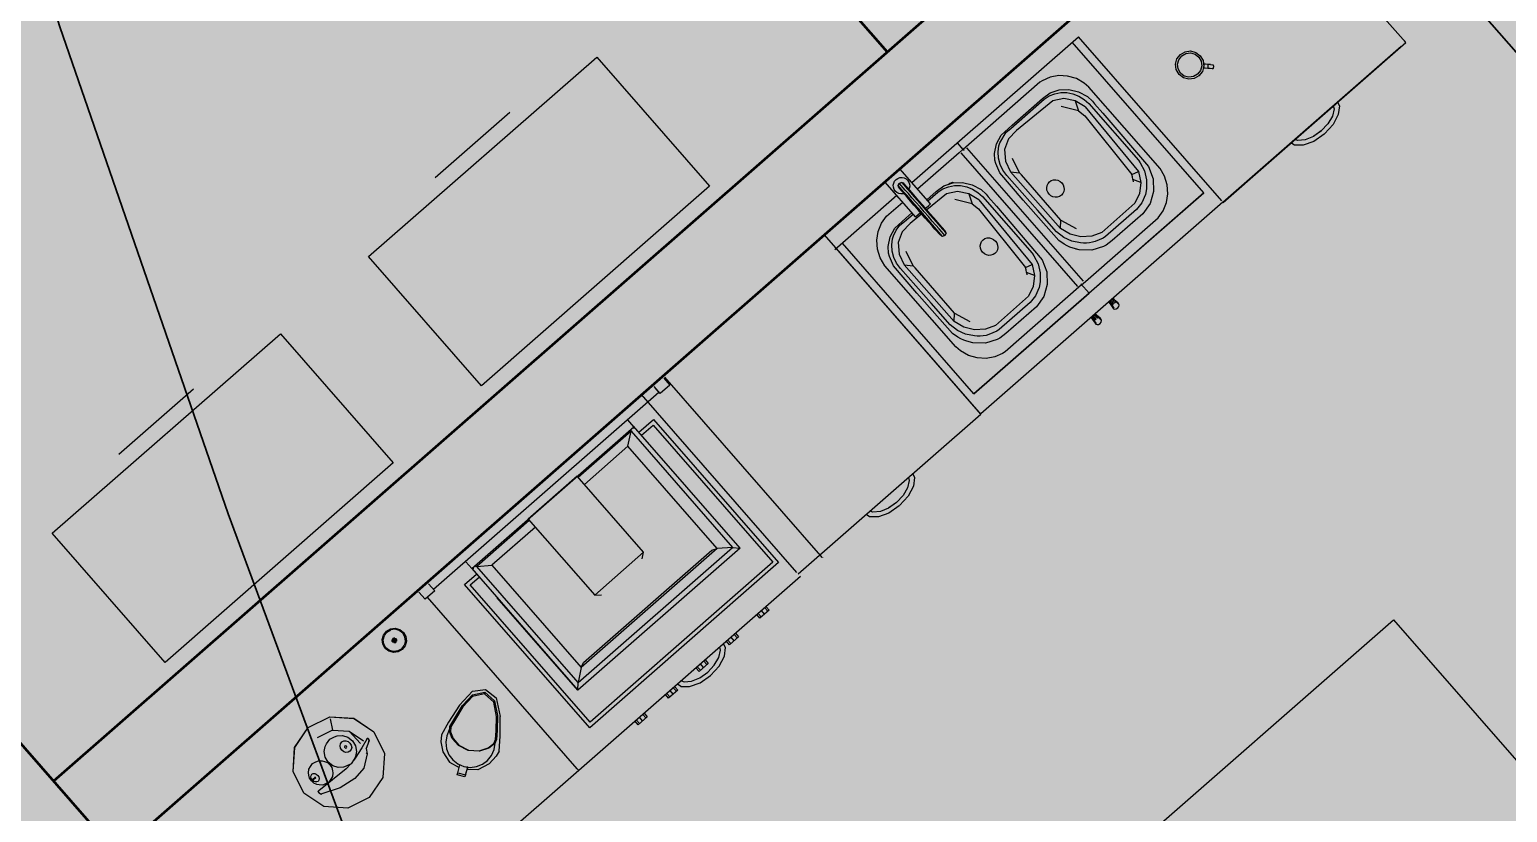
# Model space of a CAD drawing. Header units: millimetres. Extents: x 474337 to 1180020, y 4124662 to 4776603.
# Drawn here: x 911096 to 914940, y 4507946 to 4509980 of the extents above; entities that cross this region are included whole.
import ezdxf

# ---------------------------------------------------------------- set-up
doc = ezdxf.new("R2010")
doc.units = ezdxf.units.MM
doc.header["$PDMODE"] = 32
doc.header["$PDSIZE"] = 0.33
doc.layers.add('(032) Горизонтали утолщенные', color=32, linetype='Continuous', lineweight=30)
doc.styles.add('J~stule', font='dutch.ttf')
doc.dimstyles.new('J~style', dxfattribs={"dimscale": 100, "dimtxt": 2.5, "dimasz": 2, "dimexe": 0.55, "dimexo": 0.725, "dimtad": 1, "dimdec": 0, "dimdsep": 46, "dimtxsty": 'J~stule', "dimblk": 'OBLIQUE', "dimcen": 2, "dimdle": 0.5, "dimadec": 0, "dimazin": 0, "dimtfac": 1, "dimtdec": 0, "dimtmove": 0, "dimatfit": 3, "dimfxl": 1, "dimarcsym": 0})

# ---------------------------------------------------------------- blocks, each defined once
blk = doc.blocks.new('_Oblique')
at = {"color": 0, "linetype": 'ByBlock', "lineweight": -2}
blk.add_line((-0.5, -0.5), (0.5, 0.5), dxfattribs=at)
blk = doc.blocks.new('*D207')
at = {"color": 0, "lineweight": -2, "transparency": 16777216}
for p, q in [((2631652.6, -377333.1), (2631652.6, -376935.6)), ((2638652.6, -377333.1), (2638652.6, -376935.6)), ((2631602.6, -376990.6), (2638702.6, -376990.6))]:
    blk.add_line(p, q, dxfattribs=at)
at = {"layer": 'Defpoints', "color": 0, "lineweight": 35, "transparency": 16777216}
for p in [(2638652.6, -376990.6), (2631652.6, -377405.6), (2638652.6, -377405.6)]:
    blk.add_point(p, dxfattribs=at)
at = {"color": 0, "lineweight": -2, "transparency": 16777216, "xscale": 200, "yscale": 200, "zscale": 200, "rotation": 180}
blk.add_blockref('_Oblique', (2631652.6, -376990.6), dxfattribs=at)
at = {"color": 0, "lineweight": -2, "transparency": 16777216, "xscale": 200, "yscale": 200, "zscale": 200}
blk.add_blockref('_Oblique', (2638652.6, -376990.6), dxfattribs=at)
at = {"color": 0, "transparency": 16777216, "insert": (2635152.6, -376800.6), "char_height": 250, "attachment_point": 5, "style": 'J~stule'}
blk.add_mtext('7000', dxfattribs=at)
blk = doc.blocks.new('xdfstfgkjhkl')
at = {"lineweight": 50}
for p, q in [((2460, -12750), (2460, -16710)), ((2710, -12750), (2710, -16710)), ((510, -13830), (2460, -13830))]:
    blk.add_line(p, q, dxfattribs=at)
at = {"color": 0}
for p, q in [((3328.9, -12798.7), (2710, -12798.7)), ((3328.9, -12798.7), (2710, -12798.7)), ((3328.9, -12798.7), (3323.6, -12798.7)), ((3328.9, -12798.7), (3323.6, -12798.7)), ((3328.9, -13430), (3328.9, -12798.7)), ((3328.9, -13034.5), (3339.3, -13037.1)), ((3328.9, -13049.2), (3336, -13052.8)), ((3336, -13052.8), (3347.3, -13068.4)), ((3339.3, -13037.1), (3354.4, -13054.3)), ((3354.4, -13054.3), (3364.8, -13081.5)), ((3347.3, -13068.4), (3354.7, -13090.3)), ((3354.7, -13090.3), (3357.2, -13115.4)), ((3364.8, -13081.5), (3368.5, -13114.3)), ((3354.7, -13140.5), (3347.3, -13162.4)), ((3357.2, -13114.9), (3354.7, -13139.4)), ((3357.2, -13115.4), (3354.7, -13140.5)), ((3368.5, -13115.4), (3364.8, -13148.2)), ((3368.5, -13114.3), (3368.4, -13114.9)), ((3336, -13178), (3328.9, -13181.6)), ((3347.3, -13162.4), (3336, -13178)), ((3354.4, -13175.5), (3339.3, -13192.6)), ((3364.8, -13148.2), (3354.4, -13175.5)), ((3037.9, -13218.7), (3033.2, -13223.3)), ((3037.9, -13218.7), (3041.3, -13215.3)), ((3041.3, -13215.3), (3042.5, -13214)), ((3042.5, -13214), (3043.5, -13214)), ((3043.5, -13214), (3045.2, -13215.1)), ((3045.2, -13215.1), (3047.2, -13216.8)), ((3047.2, -13216.8), (3048.9, -13218.8)), ((3048.9, -13218.8), (3049.9, -13220.5)), ((3049.9, -13220.5), (3050, -13221.4)), ((3339.3, -13192.6), (3328.9, -13195.3)), ((2966.4, -13260.5), (2969.2, -13246.4)), ((2969.2, -13246.4), (2977.2, -13234.5)), ((2971.6, -13260.5), (2974, -13248.4)), ((2974, -13248.4), (2980.9, -13238.2)), ((2977.2, -13234.5), (2989.1, -13226.5)), ((2980.9, -13238.2), (2991.1, -13231.3)), ((2989.1, -13226.5), (3003.2, -13223.7)), ((2991.1, -13231.3), (3003.2, -13228.9)), ((3003.2, -13223.7), (3017.3, -13226.5)), ((3003.2, -13228.9), (3015.3, -13231.3)), ((3015.3, -13231.3), (3025.5, -13238.2)), ((3017.3, -13226.5), (3029.3, -13234.5)), ((3028.6, -13228), (3024.9, -13231.6)), ((3025.2, -13231.8), (3025.5, -13232)), ((3025.5, -13232), (3026.7, -13232.7)), ((3025.5, -13238.2), (3032.4, -13248.4)), ((3033.2, -13223.3), (3028.6, -13228)), ((3029.3, -13234.5), (3037.2, -13246.4)), ((3030.1, -13235.7), (3030.8, -13236.8)), ((3030.8, -13236.8), (3031.9, -13238.4)), ((3032.6, -13238.8), (3032.3, -13239.1)), ((3032.3, -13239.1), (3032.3, -13239)), ((3032.4, -13248.4), (3034.8, -13260.5)), ((3036, -13235.4), (3032.6, -13238.8)), ((3033.2, -13223.3), (3033.7, -13223.8)), ((3033.7, -13223.8), (3035.1, -13225.2)), ((3035.1, -13225.2), (3036.9, -13227)), ((3040.6, -13230.7), (3036, -13235.4)), ((3036.9, -13227), (3038.8, -13228.9)), ((3037.2, -13246.4), (3040, -13260.5)), ((3038.8, -13228.9), (3040.1, -13230.2)), ((3040.6, -13230.7), (3040.1, -13230.2)), ((3045.3, -13226.1), (3040.6, -13230.7)), ((3048.7, -13222.7), (3045.3, -13226.1)), ((3050, -13221.4), (3048.7, -13222.7)), ((2969.2, -13274.6), (2966.4, -13260.5)), ((2977.2, -13286.5), (2969.2, -13274.6)), ((2974, -13272.6), (2971.6, -13260.5)), ((2980.9, -13282.8), (2974, -13272.6)), ((2989.1, -13294.5), (2977.2, -13286.5)), ((2991.1, -13289.7), (2980.9, -13282.8)), ((3003.2, -13297.3), (2989.1, -13294.5)), ((3003.2, -13292.1), (2991.1, -13289.7)), ((3015.3, -13289.7), (3003.2, -13292.1)), ((3017.3, -13294.5), (3003.2, -13297.3)), ((3025.5, -13282.8), (3015.3, -13289.7)), ((3029.3, -13286.5), (3017.3, -13294.5)), ((3032.4, -13272.6), (3025.5, -13282.8)), ((3037.2, -13274.6), (3029.3, -13286.5)), ((3034.8, -13260.5), (3032.4, -13272.6)), ((3040, -13260.5), (3037.2, -13274.6)), ((3323.7, -13430), (2757.6, -13430)), ((2757.6, -14005.4), (2757.6, -13430)), ((3277.3, -13451.1), (2757.6, -13451.1)), ((3277.3, -13848.1), (3277.3, -13451.1)), ((3277.3, -13451.1), (3277.3, -13858)), ((3328.4, -13430), (3328.4, -14266)), ((2815.8, -13518.1), (2799.6, -13534.6)), ((2835.7, -13505.5), (2815.8, -13518.1)), ((2858.1, -13497.6), (2835.7, -13505.5)), ((2844, -13538.3), (2865.1, -13523.4)), ((2873.9, -13495.2), (2858.1, -13497.6)), ((2865.1, -13523.4), (2889.7, -13514.6)), ((3154.5, -13495.2), (2873.9, -13495.2)), ((2874.1, -13530.3), (2889.8, -13525.5)), ((2889.7, -13514.6), (2907.1, -13512.5)), ((2889.8, -13525.5), (2906.2, -13523.5)), ((2906.2, -13523.5), (3101.5, -13523.6)), ((2907.1, -13512.5), (2916, -13512.6)), ((2916, -13512.6), (2949.1, -13512.6)), ((2949.1, -13512.6), (3131.5, -13514.8)), ((3101.5, -13523.6), (3109.5, -13524.3)), ((3109.5, -13524.3), (3132.7, -13530.1)), ((3131.5, -13514.8), (3163.1, -13526.7)), ((3177.8, -13500), (3154.5, -13495.2)), ((3163.1, -13526.7), (3189, -13547.4)), ((3199.2, -13509.7), (3177.8, -13500)), ((3217.9, -13523.7), (3199.2, -13509.7)), ((3232.7, -13541.2), (3217.9, -13523.7)), ((2787.9, -13554.3), (2781.3, -13575.9)), ((2799.6, -13534.6), (2787.9, -13554.3)), ((2818.8, -13581.5), (2828.1, -13558.2)), ((2828.1, -13558.2), (2844, -13538.3)), ((2828.2, -13573.6), (2836.2, -13559.8)), ((2836.2, -13559.8), (2846.8, -13547.8)), ((2853.4, -13564.3), (2838.7, -13589.6)), ((2846.8, -13547.8), (2859.5, -13537.9)), ((2877, -13546), (2853.4, -13564.3)), ((2859.5, -13537.9), (2874.1, -13530.3)), ((2902.6, -13556), (2864.6, -13583)), ((2906, -13537), (2877, -13546)), ((2877, -13546), (2902.6, -13556)), ((2902.6, -13556), (2923, -13552.7)), ((2906, -13537), (3123.5, -13542.6)), ((2923, -13552.7), (3118.2, -13560.8)), ((3118.2, -13560.8), (3123.5, -13542.6)), ((3124.1, -13563.8), (3118.2, -13560.8)), ((3123.5, -13542.6), (3149, -13557)), ((3129.7, -13567.3), (3124.1, -13563.8)), ((3149, -13557), (3129.7, -13567.3)), ((3132.7, -13530.1), (3153.8, -13541)), ((3149, -13557), (3168.2, -13578.3)), ((3153.8, -13541), (3171.5, -13556.4)), ((3171.5, -13556.4), (3180.9, -13568.7)), ((3189, -13547.4), (3206.5, -13574.9)), ((3242.9, -13561.5), (3232.7, -13541.2)), ((3248.1, -13583.4), (3242.9, -13561.5)), ((2781.3, -13575.9), (2780.3, -13583.4)), ((2780.3, -13583.4), (2780.3, -13848.1)), ((2816.7, -13606.2), (2818.8, -13581.5)), ((2821, -13603.9), (2823.1, -13588.4)), ((2821.1, -13718.5), (2821, -13603.9)), ((2823.1, -13588.4), (2828.2, -13573.6)), ((2838.7, -13589.6), (2834.8, -13711.3)), ((3129.7, -13567.3), (3135, -13571.2)), ((3168.2, -13578.3), (3179.2, -13604.3)), ((3179.2, -13604.3), (3180.1, -13719)), ((3180.9, -13568.7), (3190.7, -13589.4)), ((3190.7, -13589.4), (3194.9, -13611.7)), ((3206.5, -13574.9), (3213.9, -13606.2)), ((3248.1, -13834.5), (3248.1, -13583.4)), ((2816.7, -13710.6), (2816.7, -13606.2)), ((3194.9, -13611.7), (3194.9, -13718.5)), ((3213.9, -13606.2), (3213.9, -13712.7)), ((2817.5, -13749.3), (2816.7, -13710.6)), ((2820.8, -13734.5), (2821.1, -13718.5)), ((2834.8, -13711.3), (2837.3, -13741.3)), ((2994.7, -13723.5), (2998.4, -13718.9)), ((2998.4, -13718.9), (3003.3, -13715.4)), ((3003.3, -13715.4), (3008.9, -13713.2)), ((3008.9, -13713.2), (3015, -13712.5)), ((3015, -13712.5), (3021, -13713.2)), ((3021, -13713.2), (3026.7, -13715.4)), ((3026.7, -13715.4), (3031.5, -13718.9)), ((3031.5, -13718.9), (3035.2, -13723.5)), ((3180.1, -13719), (3170.6, -13745.1)), ((3194.9, -13718.5), (3193.8, -13726)), ((3213.9, -13712.7), (3212.6, -13731.9)), ((2826.3, -13773.3), (2817.5, -13749.3)), ((2830.1, -13764.9), (2820.8, -13734.5)), ((2837.3, -13741.3), (2851.8, -13767.4)), ((2991.5, -13734.5), (2992.3, -13728.8)), ((2992.3, -13740.3), (2991.5, -13734.5)), ((2992.3, -13728.8), (2994.7, -13723.5)), ((2994.7, -13745.6), (2992.3, -13740.3)), ((2998.4, -13750.2), (2994.7, -13745.6)), ((3003.3, -13753.7), (2998.4, -13750.2)), ((3008.9, -13755.9), (3003.3, -13753.7)), ((3015, -13756.6), (3008.9, -13755.9)), ((3021, -13755.9), (3015, -13756.6)), ((3026.7, -13753.7), (3021, -13755.9)), ((3031.5, -13750.2), (3026.7, -13753.7)), ((3035.2, -13745.6), (3031.5, -13750.2)), ((3035.2, -13723.5), (3037.6, -13728.8)), ((3037.6, -13740.3), (3035.2, -13745.6)), ((3037.6, -13728.8), (3038.4, -13734.5)), ((3038.4, -13734.5), (3037.6, -13740.3)), ((3170.6, -13745.1), (3153.2, -13767.3)), ((3183.5, -13754.1), (3179.5, -13760.6)), ((3186.9, -13747.4), (3183.5, -13754.1)), ((3193.8, -13726), (3186.9, -13747.4)), ((3210.8, -13739.7), (3197.5, -13768.8)), ((3212.6, -13731.9), (3210.8, -13739.7)), ((2842.2, -13793.7), (2826.3, -13773.3)), ((2834.4, -13771.8), (2830.1, -13764.9)), ((2845.1, -13784.1), (2834.4, -13771.8)), ((2856, -13804.3), (2842.2, -13793.7)), ((2858.1, -13794.1), (2845.1, -13784.1)), ((2851.8, -13767.4), (2875.9, -13785.9)), ((2873.1, -13801.6), (2858.1, -13794.1)), ((2875.9, -13785.9), (2905.7, -13794.1)), ((2922.9, -13778.1), (2882.8, -13767.1)), ((2905.7, -13794.1), (2922.9, -13778.1)), ((3101.9, -13792.8), (2905.7, -13794.1)), ((2929.9, -13777.6), (2922.9, -13778.1)), ((3086, -13777.6), (2929.9, -13777.6)), ((3086, -13777.6), (3128.7, -13761.9)), ((3101.9, -13792.8), (3086, -13777.6)), ((3129.6, -13783.7), (3101.9, -13792.8)), ((3146.1, -13792.1), (3124.7, -13801.8)), ((3153.2, -13767.3), (3129.6, -13783.7)), ((3164.7, -13778.2), (3146.1, -13792.1)), ((3175.6, -13792.8), (3162, -13802.2)), ((3170.1, -13772.7), (3164.7, -13778.2)), ((3175, -13766.8), (3170.1, -13772.7)), ((3179.5, -13760.6), (3175, -13766.8)), ((3197.5, -13768.8), (3175.6, -13792.8)), ((2863.8, -13808.7), (2856, -13804.3)), ((2889.2, -13816.9), (2863.8, -13808.7)), ((2889.3, -13806), (2873.1, -13801.6)), ((2982.2, -13817.7), (2889.2, -13816.9)), ((2906.1, -13807.3), (2889.3, -13806)), ((3026.9, -13806.7), (2906.1, -13807.3)), ((2957.5, -13817.5), (2959.8, -13818.5)), ((3122.9, -13816.5), (2982.2, -13817.7)), ((3101.5, -13806.7), (3026.9, -13806.7)), ((3124.7, -13801.8), (3101.5, -13806.7)), ((3139.2, -13812.5), (3122.9, -13816.5)), ((3147, -13809.6), (3139.2, -13812.5)), ((3154.6, -13806.2), (3147, -13809.6)), ((3162, -13802.2), (3154.6, -13806.2)), ((3168.6, -13797.6), (3168.5, -13797.7)), ((3248.1, -13848.1), (3248.1, -13834.5)), ((3337.7, -13808.6), (3328.4, -13809.5)), ((3339.5, -13809.7), (3328.4, -13810.5)), ((3328.4, -13813.2), (3340.8, -13812.7)), ((3341.3, -13816.8), (3328.4, -13816.8)), ((3328.4, -13820.4), (3340.8, -13820.9)), ((3339.5, -13823.9), (3328.4, -13823.1)), ((3328.4, -13824.2), (3337.7, -13825)), ((3346.6, -13807.9), (3337.7, -13808.6)), ((3337.7, -13808.6), (3339.5, -13809.7)), ((3337.7, -13825), (3339.5, -13823.9)), ((3337.7, -13825), (3346.6, -13825.8)), ((3339.5, -13809.7), (3349.1, -13809.1)), ((3340.8, -13812.7), (3339.5, -13809.7)), ((3340.8, -13820.9), (3339.5, -13823.9)), ((3339.5, -13823.9), (3349.1, -13824.6)), ((3349.7, -13807.6), (3346.6, -13807.9)), ((3346.6, -13825.8), (3349.7, -13826)), ((3352.5, -13808.9), (3349.7, -13807.6)), ((3349.7, -13826), (3352.5, -13824.8)), ((3354.5, -13812.2), (3352.5, -13808.9)), ((3352.5, -13824.8), (3354.5, -13821.4)), ((3355.3, -13816.8), (3354.5, -13812.2)), ((3354.5, -13821.4), (3355.3, -13816.8)), ((2780.3, -13848.1), (2757.6, -13848.1)), ((2780.3, -13847.7), (2780.3, -13861.3)), ((2783.8, -13847.7), (2780.3, -13847.7)), ((2780.3, -13848.1), (2783.8, -13848.1)), ((2780.3, -13861.3), (2780.3, -14005.4)), ((3244.6, -13838.2), (2783.8, -13838.2)), ((3244.6, -13858), (2783.8, -13858)), ((3277.3, -13847.7), (3244.6, -13847.7)), ((3248.1, -13847.7), (3248.1, -14112.4)), ((3277.3, -13838.2), (3277.3, -14245.2)), ((3277.3, -14245.2), (3277.3, -13847.7)), ((3337.7, -13869.7), (3328.4, -13870.5)), ((3339.5, -13870.8), (3328.4, -13871.6)), ((3328.4, -13874.3), (3340.8, -13873.8)), ((3346.6, -13868.9), (3337.7, -13869.7)), ((3337.7, -13869.7), (3339.5, -13870.8)), ((3339.5, -13870.8), (3349.1, -13870.1)), ((3340.8, -13873.8), (3339.5, -13870.8)), ((3349.7, -13868.7), (3346.6, -13868.9)), ((3352.5, -13869.9), (3349.7, -13868.7)), ((3354.5, -13873.3), (3352.5, -13869.9)), ((3355.3, -13877.9), (3354.5, -13873.3)), ((2828.1, -13925.5), (2844, -13905.6)), ((2844, -13905.6), (2865.1, -13890.7)), ((2846.8, -13915.1), (2859.5, -13905.1)), ((2859.5, -13905.1), (2874.1, -13897.6)), ((2865.1, -13890.7), (2889.7, -13881.8)), ((2874.1, -13897.6), (2889.8, -13892.7)), ((2906, -13904.3), (2877, -13913.2)), ((2889.7, -13881.8), (2907.1, -13879.7)), ((2889.8, -13892.7), (2906.2, -13890.8)), ((2906, -13904.3), (3123.5, -13909.8)), ((2906.2, -13890.8), (3101.5, -13890.9)), ((2907.1, -13879.7), (2916, -13879.9)), ((2916, -13879.9), (2949.1, -13879.9)), ((2949.1, -13879.9), (3131.5, -13882.1)), ((3101.5, -13890.9), (3109.5, -13891.6)), ((3109.5, -13891.6), (3132.7, -13897.4)), ((3118.2, -13928), (3123.5, -13909.8)), ((3123.5, -13909.8), (3149, -13924.3)), ((3131.5, -13882.1), (3163.1, -13893.9)), ((3132.7, -13897.4), (3153.8, -13908.3)), ((3153.8, -13908.3), (3171.5, -13923.7)), ((3163.1, -13893.9), (3189, -13914.7)), ((3341.3, -13877.9), (3328.4, -13877.9)), ((3328.4, -13881.5), (3340.8, -13882)), ((3339.5, -13885), (3328.4, -13884.2)), ((3328.4, -13885.3), (3337.7, -13886.1)), ((3337.7, -13886.1), (3339.5, -13885)), ((3337.7, -13886.1), (3346.6, -13886.9)), ((3340.8, -13882), (3339.5, -13885)), ((3339.5, -13885), (3349.1, -13885.7)), ((3346.6, -13886.9), (3349.7, -13887.1)), ((3349.7, -13887.1), (3352.5, -13885.9)), ((3352.5, -13885.9), (3354.5, -13882.5)), ((3354.5, -13882.5), (3355.3, -13877.9)), ((2816.7, -13973.5), (2818.8, -13948.7)), ((2818.8, -13948.7), (2828.1, -13925.5)), ((2823.1, -13955.7), (2828.2, -13940.8)), ((2823.5, -13937), (2824.5, -13932.9)), ((2823.9, -13935.6), (2823.5, -13937)), ((2824.5, -13932.9), (2823.9, -13935.6)), ((2824.9, -13931.5), (2824.5, -13932.9)), ((2826.7, -13926.6), (2824.9, -13931.5)), ((2827.1, -13925.3), (2826.7, -13926.6)), ((2829.1, -13924.2), (2827.1, -13925.3)), ((2827.1, -13925.3), (2828.6, -13924.9)), ((2828.2, -13940.8), (2836.2, -13927.1)), ((2836.2, -13927.1), (2846.8, -13915.1)), ((2853.4, -13931.6), (2838.7, -13956.9)), ((2877, -13913.2), (2853.4, -13931.6)), ((2902.6, -13923.3), (2864.6, -13950.3)), ((2877, -13913.2), (2902.6, -13923.3)), ((2902.6, -13923.3), (2923, -13919.9)), ((2923, -13919.9), (3118.2, -13928)), ((2994.7, -13952.8), (2998.4, -13948.2)), ((2998.4, -13948.2), (3003.3, -13944.7)), ((3003.3, -13944.7), (3008.9, -13942.5)), ((3008.9, -13942.5), (3015, -13941.8)), ((3015, -13941.8), (3021, -13942.5)), ((3021, -13942.5), (3026.7, -13944.7)), ((3026.7, -13944.7), (3031.5, -13948.2)), ((3031.5, -13948.2), (3035.2, -13952.8)), ((3124.1, -13931.1), (3118.2, -13928)), ((3129.7, -13934.6), (3124.1, -13931.1)), ((3149, -13924.3), (3129.7, -13934.6)), ((3129.7, -13934.6), (3135, -13938.5)), ((3149, -13924.3), (3168.2, -13945.6)), ((3168.2, -13945.6), (3179.2, -13971.6)), ((3171.5, -13923.7), (3180.9, -13936)), ((3180.9, -13936), (3190.7, -13956.7)), ((3189, -13914.7), (3206.5, -13942.2)), ((3206.5, -13942.2), (3213.9, -13973.5)), ((2816.7, -14005.4), (2816.7, -13973.5)), ((2821, -13971.2), (2823.1, -13955.7)), ((2821, -14005.4), (2821, -13971.2)), ((2838.7, -13956.9), (2836.6, -14022.6)), ((2991.5, -13963.8), (2992.3, -13958.1)), ((2992.3, -13969.6), (2991.5, -13963.8)), ((2992.3, -13958.1), (2994.7, -13952.8)), ((2994.7, -13974.9), (2992.3, -13969.6)), ((2998.4, -13979.5), (2994.7, -13974.9)), ((3003.3, -13983), (2998.4, -13979.5)), ((3008.9, -13985.2), (3003.3, -13983)), ((3015, -13985.9), (3008.9, -13985.2)), ((3021, -13985.2), (3015, -13985.9)), ((3026.7, -13983), (3021, -13985.2)), ((3031.5, -13979.5), (3026.7, -13983)), ((3035.2, -13974.9), (3031.5, -13979.5)), ((3035.2, -13952.8), (3037.6, -13958.1)), ((3037.6, -13969.6), (3035.2, -13974.9)), ((3037.6, -13958.1), (3038.4, -13963.8)), ((3038.4, -13963.8), (3037.6, -13969.6)), ((3179.2, -13971.6), (3180.1, -14086.2)), ((3190.7, -13956.7), (3194.9, -13979)), ((3194.9, -13979), (3194.9, -14085.8)), ((3213.9, -13973.5), (3213.9, -14079.9)), ((2831.5, -14005.4), (2710, -14005.4)), ((2724.6, -14031.1), (2725.3, -14025.6)), ((2725.3, -14025.6), (2727.4, -14020.4)), ((2727.4, -14020.4), (2730.8, -14016)), ((2730.8, -14016), (2735.3, -14012.6)), ((2735.3, -14012.6), (2740.4, -14010.4)), ((2737.4, -14031.1), (2739.9, -14025)), ((2739.9, -14025), (2738.7, -14028)), ((2746, -14022.5), (2739.9, -14025)), ((2739.9, -14025), (2762.8, -14025)), ((2740.4, -14010.4), (2745.9, -14009.7)), ((2746, -14022.5), (2742.8, -14023.8)), ((2745.9, -14009.7), (2751.5, -14010.4)), ((2767.3, -14022.5), (2746, -14022.5)), ((2751.5, -14010.4), (2756.6, -14012.6)), ((2756.6, -14012.6), (2761.1, -14016)), ((2761.1, -14016), (2764.5, -14020.4)), ((2762.8, -14025), (2774.8, -14025.1)), ((2764.5, -14020.4), (2765.4, -14022.5)), ((2778.4, -14022.6), (2767.3, -14022.5)), ((2774.8, -14025.1), (2788.5, -14025.1)), ((2791.2, -14022.6), (2778.4, -14022.6)), ((2788.5, -14025.1), (2803.6, -14025.1)), ((2805.3, -14022.6), (2791.2, -14022.6)), ((2803.6, -14025.1), (2819.6, -14025.1)), ((2820.1, -14022.6), (2805.3, -14022.6)), ((2819.6, -14025.1), (2835.8, -14025.1)), ((2835.2, -14022.6), (2820.1, -14022.6)), ((2831.5, -14006.3), (2831.5, -14005.4)), ((2831.5, -14008.9), (2831.5, -14006.3)), ((2831.5, -14012.9), (2831.5, -14008.9)), ((2831.5, -14018.3), (2831.5, -14012.9)), ((2831.5, -14022.6), (2831.5, -14018.3)), ((2850, -14022.6), (2835.2, -14022.6)), ((2835.8, -14025.1), (2851.7, -14025.1)), ((2864.1, -14022.6), (2850, -14022.6)), ((2851.7, -14025.1), (2866.8, -14025.1)), ((2888, -14022.6), (2864.1, -14022.6)), ((2866.8, -14025.1), (2892.5, -14025.1)), ((2897.1, -14022.6), (2888, -14022.6)), ((2892.5, -14025.1), (2902.3, -14025.1)), ((2909.4, -14022.6), (2897.1, -14022.6)), ((2902.3, -14025.1), (2915.4, -14025.1)), ((2915.4, -14025.1), (2909.4, -14022.6)), ((2915.4, -14025.1), (2917.9, -14031.2)), ((2831.5, -14056.8), (2710, -14056.8)), ((2725.3, -14036.6), (2724.6, -14031.1)), ((2727.4, -14041.8), (2725.3, -14036.6)), ((2730.8, -14046.2), (2727.4, -14041.8)), ((2735.3, -14049.6), (2730.8, -14046.2)), ((2740.4, -14051.8), (2735.3, -14049.6)), ((2739.9, -14037.1), (2737.4, -14031.1)), ((2737.4, -14031.1), (2738.7, -14034.3)), ((2760.9, -14031.1), (2737.4, -14031.1)), ((2745.9, -14039.6), (2739.9, -14037.1)), ((2739.9, -14037.1), (2742.4, -14038.2)), ((2762.8, -14037.1), (2739.9, -14037.1)), ((2745.9, -14052.5), (2740.4, -14051.8)), ((2767.3, -14039.6), (2745.9, -14039.6)), ((2751.5, -14051.8), (2745.9, -14052.5)), ((2756.6, -14049.6), (2751.5, -14051.8)), ((2761.1, -14046.2), (2756.6, -14049.6)), ((2757.6, -14056.8), (2757.6, -14271.2)), ((2773.3, -14031.1), (2760.9, -14031.1)), ((2764.5, -14041.8), (2761.1, -14046.2)), ((2774.8, -14037.2), (2762.8, -14037.1)), ((2765.4, -14039.6), (2764.5, -14041.8)), ((2778.4, -14039.7), (2767.3, -14039.6)), ((2787.4, -14031.1), (2773.3, -14031.1)), ((2788.5, -14037.2), (2774.8, -14037.2)), ((2805.3, -14039.7), (2778.4, -14039.7)), ((2780.3, -14112.4), (2780.3, -14056.8)), ((2803, -14031.1), (2787.4, -14031.1)), ((2803.6, -14037.2), (2788.5, -14037.2)), ((2819.3, -14031.1), (2803, -14031.1)), ((2819.6, -14037.2), (2803.6, -14037.2)), ((2820.1, -14039.7), (2805.3, -14039.7)), ((2816.7, -14077.8), (2816.7, -14056.8)), ((2836, -14031.1), (2819.3, -14031.1)), ((2835.8, -14037.2), (2819.6, -14037.2)), ((2835.2, -14039.7), (2820.1, -14039.7)), ((2821.1, -14085.8), (2821.1, -14056.8)), ((2831.5, -14039.7), (2831.5, -14055.9)), ((2831.5, -14055.9), (2831.5, -14056.8)), ((2836, -14039.7), (2834.8, -14078.6)), ((2850, -14039.7), (2835.2, -14039.7)), ((2851.7, -14037.2), (2835.8, -14037.2)), ((2852.4, -14031.1), (2836, -14031.1)), ((2876.9, -14039.7), (2850, -14039.7)), ((2866.8, -14037.2), (2851.7, -14037.2)), ((2867.9, -14031.1), (2852.4, -14031.1)), ((2892.5, -14037.2), (2866.8, -14037.2)), ((2894.4, -14031.1), (2867.9, -14031.1)), ((2888, -14039.7), (2876.9, -14039.7)), ((2909.4, -14039.7), (2888, -14039.7)), ((2902.3, -14037.2), (2892.5, -14037.2)), ((2904.4, -14031.2), (2894.4, -14031.1)), ((2915.4, -14037.2), (2902.3, -14037.2)), ((2917.9, -14031.2), (2904.4, -14031.2)), ((2915.4, -14037.2), (2909.4, -14039.7)), ((2917.9, -14031.2), (2915.4, -14037.2)), ((2817.5, -14116.6), (2816.7, -14077.8)), ((2820.8, -14101.8), (2821.1, -14085.8)), ((2823.8, -14117.4), (2820.8, -14101.8)), ((2834.8, -14078.6), (2837.3, -14108.6)), ((3180.1, -14086.2), (3170.6, -14112.3)), ((3193.8, -14093.2), (3186.9, -14114.6)), ((3194.9, -14085.8), (3193.8, -14093.2)), ((3212.6, -14099.2), (3210.8, -14106.9)), ((3213.9, -14079.9), (3212.6, -14099.2)), ((2785.4, -14134.3), (2780.3, -14112.4)), ((2795.7, -14154.5), (2785.4, -14134.3)), ((2826.3, -14140.5), (2817.5, -14116.6)), ((2830.1, -14132.2), (2823.8, -14117.4)), ((2842.2, -14160.9), (2826.3, -14140.5)), ((2834.4, -14139), (2830.1, -14132.2)), ((2845.1, -14151.4), (2834.4, -14139)), ((2837.3, -14108.6), (2851.8, -14134.6)), ((2851.8, -14134.6), (2875.9, -14153.2)), ((2922.9, -14145.3), (2882.8, -14134.4)), ((3086, -14144.9), (3128.7, -14129.2)), ((3153.2, -14134.6), (3129.6, -14151)), ((3170.6, -14112.3), (3153.2, -14134.6)), ((3170.1, -14140), (3164.7, -14145.4)), ((3175, -14134.1), (3170.1, -14140)), ((3179.5, -14127.9), (3175, -14134.1)), ((3197.5, -14136), (3175.6, -14160)), ((3183.5, -14121.4), (3179.5, -14127.9)), ((3186.9, -14114.6), (3183.5, -14121.4)), ((3210.8, -14106.9), (3197.5, -14136)), ((3240.5, -14141.5), (3228.8, -14161.2)), ((3247.1, -14119.9), (3240.5, -14141.5)), ((3248.1, -14112.4), (3247.1, -14119.9)), ((2810.5, -14172.1), (2795.7, -14154.5)), ((2829.1, -14186.1), (2810.5, -14172.1)), ((2856, -14171.6), (2842.2, -14160.9)), ((2858.1, -14161.4), (2845.1, -14151.4)), ((2863.8, -14175.9), (2856, -14171.6)), ((2873.1, -14168.8), (2858.1, -14161.4)), ((2889.2, -14184.2), (2863.8, -14175.9)), ((2889.3, -14173.2), (2873.1, -14168.8)), ((2875.9, -14153.2), (2905.7, -14161.3)), ((2906.1, -14174.5), (2889.3, -14173.2)), ((2905.7, -14161.3), (2922.9, -14145.3)), ((3101.9, -14160), (2905.7, -14161.3)), ((3026.9, -14174), (2906.1, -14174.5)), ((2929.9, -14144.9), (2922.9, -14145.3)), ((3086, -14144.9), (2929.9, -14144.9)), ((3101.5, -14174), (3026.9, -14174)), ((3101.9, -14160), (3086, -14144.9)), ((3124.7, -14169.1), (3101.5, -14174)), ((3129.6, -14151), (3101.9, -14160)), ((3139.2, -14179.8), (3122.9, -14183.8)), ((3146.1, -14159.4), (3124.7, -14169.1)), ((3147, -14176.9), (3139.2, -14179.8)), ((3164.7, -14145.4), (3146.1, -14159.4)), ((3154.6, -14173.4), (3147, -14176.9)), ((3162, -14169.5), (3154.6, -14173.4)), ((3175.6, -14160), (3162, -14169.5)), ((3212.5, -14177.7), (3192.7, -14190.3)), ((3228.8, -14161.2), (3212.5, -14177.7)), ((2850.6, -14195.7), (2829.1, -14186.1)), ((2873.9, -14200.6), (2850.6, -14195.7)), ((3154.5, -14200.6), (2873.9, -14200.6)), ((2982.2, -14185), (2889.2, -14184.2)), ((3122.9, -14183.8), (2982.2, -14185)), ((3170.3, -14198.2), (3154.5, -14200.6)), ((3192.7, -14190.3), (3170.3, -14198.2)), ((3277.3, -14245.2), (2757.6, -14245.2)), ((3328.9, -14266), (2710, -14266)), ((3328.9, -14266), (2710, -14266)), ((3322, -14266), (2757.6, -14266)), ((3328.9, -14266), (3323.6, -14266)), ((3328.9, -14266), (3323.6, -14266)), ((3328.9, -14897.3), (3328.9, -14266)), ((3328.9, -14501.8), (3339.3, -14504.5)), ((3328.9, -14516.5), (3336, -14520.1)), ((3336, -14520.1), (3347.3, -14535.8)), ((3339.3, -14504.5), (3354.4, -14521.6)), ((3354.4, -14521.6), (3364.8, -14548.8)), ((3347.3, -14535.8), (3354.7, -14557.7)), ((3354.7, -14557.7), (3357.2, -14582.7)), ((3364.8, -14548.8), (3368.5, -14581.7)), ((3357.2, -14582.2), (3354.7, -14606.8)), ((3357.2, -14582.7), (3354.7, -14607.8)), ((3368.5, -14582.7), (3364.8, -14615.6)), ((3368.5, -14581.7), (3368.4, -14582.2)), ((3347.3, -14629.7), (3336, -14645.4)), ((3354.4, -14642.8), (3339.3, -14660)), ((3354.7, -14607.8), (3347.3, -14629.7)), ((3364.8, -14615.6), (3354.4, -14642.8)), ((3336, -14645.4), (3328.9, -14649)), ((3339.3, -14660), (3328.9, -14662.6)), ((3332.4, -14821.9), (2715.4, -14821.9)), ((2715.4, -14825.7), (2739.8, -14825.7)), ((2739.8, -14825.7), (2739.8, -14859)), ((3337.7, -14821.9), (3332.4, -14821.9)), ((3337.7, -14821.6), (3337.9, -14821.6)), ((2739.8, -14859), (2715.4, -14859)), ((2719.3, -14859.9), (2735.5, -14859.9)), ((2735.5, -14859.9), (2735.5, -15637.9)), ((3323.7, -14897.3), (2710, -14897.3)), ((3337.9, -14897.3), (3337.9, -15663.5)), ((2778.6, -14967), (2778.6, -14916.3)), ((2778.6, -14916.3), (3273.1, -14916.3)), ((2789.1, -14967), (2789.1, -14926.8)), ((2789.1, -14926.8), (3262.6, -14926.8)), ((3262.6, -14926.8), (3262.6, -15558.3)), ((3273.1, -14916.3), (3273.1, -15568.8)), ((2759.6, -14967), (2735.8, -14967)), ((3178.8, -14967), (2757.9, -14967)), ((2759.6, -15527.4), (2759.6, -14967)), ((2759.6, -14967), (2762.7, -14971.2)), ((2762.7, -14977.9), (2763.8, -14980.4)), ((2763.8, -14980.4), (2763.8, -15162.9)), ((2763.8, -14980.4), (3164.6, -14980.4)), ((2787.8, -15012.3), (2763.8, -14980.4)), ((3164.6, -14980.4), (3140.6, -15012.3)), ((3164.6, -14980.4), (3178.8, -14967)), ((3164.6, -15514), (3164.6, -14980.4)), ((3178.8, -14967), (3178.8, -15527.4)), ((2787.8, -15012.3), (2787.8, -15162.9)), ((3140.6, -15012.3), (2787.8, -15012.3)), ((3134.7, -15025.7), (3140.6, -15012.3)), ((3134.7, -15468.8), (3134.7, -15025.7)), ((3140.6, -15012.3), (3140.6, -15482.2)), ((3337.9, -15016.3), (3349.9, -15016.3)), ((3349.9, -15020.9), (3337.9, -15020.9)), ((3349.9, -15016.3), (3349.9, -15047.8)), ((3349.9, -15032), (3337.9, -15032)), ((3349.9, -15043.2), (3337.9, -15043.2)), ((3349.9, -15047.8), (3337.9, -15047.8)), ((3337.9, -15121.5), (3349.9, -15121.5)), ((3349.9, -15126.1), (3337.9, -15126.1)), ((3349.9, -15137.3), (3337.9, -15137.3)), ((3349.9, -15121.5), (3349.9, -15153.1)), ((2759.7, -15162.9), (2759.7, -15332.1)), ((3022, -15162.9), (2759.7, -15162.9)), ((3022, -15162.9), (3022, -15332.1)), ((3032.6, -15176.9), (3022, -15162.9)), ((3349.9, -15148.5), (3337.9, -15148.5)), ((3349.9, -15153.1), (3337.9, -15153.1)), ((3348.2, -15165.4), (3337.9, -15162.8)), ((3345, -15180), (3337.9, -15176.4)), ((3356.3, -15195.7), (3345, -15180)), ((3363.4, -15182.5), (3348.2, -15165.4)), ((3363.6, -15217.5), (3356.3, -15195.7)), ((3373.7, -15209.8), (3363.4, -15182.5)), ((3366.2, -15242.6), (3363.6, -15217.5)), ((3377.4, -15242.6), (3373.7, -15209.8)), ((3337.9, -15226.8), (3349.9, -15226.8)), ((3349.9, -15231.4), (3337.9, -15231.4)), ((3349.9, -15242.5), (3337.9, -15242.5)), ((3349.9, -15253.7), (3337.9, -15253.7)), ((3349.9, -15226.8), (3349.9, -15258.3)), ((3363.6, -15267.7), (3366.2, -15242.6)), ((3373.7, -15275.5), (3377.4, -15242.6)), ((3349.9, -15258.3), (3337.9, -15258.3)), ((3345, -15305.3), (3356.3, -15289.6)), ((3356.3, -15289.6), (3363.6, -15267.7)), ((3363.4, -15302.8), (3373.7, -15275.5)), ((2759.7, -15332.1), (3022, -15332.1)), ((2763.8, -15332.1), (2763.8, -15514)), ((2787.8, -15332.1), (2787.8, -15482.2)), ((3022, -15332.1), (3032.6, -15318.1)), ((3337.9, -15308.9), (3345, -15305.3)), ((3348.2, -15319.9), (3337.9, -15322.5)), ((3337.9, -15332), (3349.9, -15332)), ((3348.2, -15319.9), (3363.4, -15302.8)), ((3349.9, -15332), (3349.9, -15363.6)), ((3349.9, -15336.6), (3337.9, -15336.6)), ((3349.9, -15347.8), (3337.9, -15347.8)), ((3349.9, -15359), (3337.9, -15359)), ((3349.9, -15363.6), (3337.9, -15363.6)), ((3337.9, -15437.2), (3349.9, -15437.2)), ((3349.9, -15441.9), (3337.9, -15441.9)), ((3349.9, -15437.2), (3349.9, -15468.8)), ((2763.8, -15514), (2787.8, -15482.2)), ((2787.8, -15482.2), (3140.6, -15482.2)), ((3140.6, -15482.2), (3134.7, -15468.8)), ((3140.6, -15482.2), (3164.6, -15514)), ((3349.9, -15453), (3337.9, -15453)), ((3349.9, -15464.2), (3337.9, -15464.2)), ((3349.9, -15468.8), (3337.9, -15468.8)), ((2762.7, -15523.2), (2759.6, -15527.4)), ((2763.8, -15514), (2762.7, -15516.6)), ((3164.6, -15514), (2763.8, -15514)), ((3178.8, -15527.4), (3164.6, -15514)), ((2735.8, -15527.4), (2759.6, -15527.4)), ((2759.6, -15527.4), (3178.8, -15527.4)), ((2778.6, -15568.8), (2778.6, -15527.4)), ((2789.1, -15558.3), (2789.1, -15527.4)), ((3262.6, -15558.3), (2789.1, -15558.3)), ((3178.8, -15527.4), (2860.2, -15527.4)), ((3273.1, -15568.8), (2778.6, -15568.8)), ((2715.4, -15637.9), (2739.8, -15637.9)), ((2739.8, -15637.9), (2739.8, -15671.3)), ((2739.8, -15671.3), (2715.4, -15671.3)), ((3332.2, -15663.2), (2739.8, -15663.2)), ((3332.2, -15663.2), (3337.5, -15663.2)), ((3337.5, -15663.2), (3337.5, -16710)), ((3337.9, -15663.5), (3337.5, -15663.5)), ((3000.5, -15735.6), (3019.8, -15707.2)), ((3008.1, -15741.8), (3024.1, -15713.2)), ((3026.7, -15716.9), (3011.3, -15744.5)), ((3019.8, -15707.2), (3054.7, -15700.6)), ((3024.1, -15713.2), (3057.4, -15709.3)), ((3024.1, -15713.2), (3026.7, -15716.9)), ((3058.9, -15713.1), (3026.7, -15716.9)), ((3054.7, -15700.6), (3097.4, -15724.7)), ((3057.4, -15709.3), (3091.2, -15728.4)), ((3057.4, -15709.3), (3058.9, -15713.1)), ((3091.4, -15731.5), (3058.9, -15713.1)), ((3005.9, -15785.2), (3000.5, -15735.6)), ((3011.8, -15780.2), (3008.1, -15741.8)), ((3008.1, -15741.8), (3011.3, -15744.5)), ((3011.3, -15744.5), (3014.9, -15781.5)), ((3091.2, -15728.4), (3119.6, -15754.4)), ((3118.7, -15756.7), (3091.4, -15731.5)), ((3136.4, -15758.6), (3097.4, -15724.7)), ((3135.2, -15773.1), (3118.7, -15756.7)), ((3119.6, -15754.4), (3136.7, -15771.5)), ((2736.1, -15801.8), (2738.5, -15789.7)), ((2738.5, -15789.7), (2745.3, -15779.5)), ((2738.7, -15801.8), (2740.9, -15790.7)), ((2747.2, -15781.3), (2740.9, -15790.7)), ((2745.3, -15779.5), (2755.6, -15772.6)), ((2756.6, -15775), (2747.2, -15781.3)), ((2755.6, -15772.6), (2767.7, -15770.2)), ((2767.7, -15772.8), (2756.6, -15775)), ((2767.7, -15801.8), (2764.9, -15795.1)), ((2767.7, -15770.2), (2779.8, -15772.6)), ((2778.8, -15775), (2767.7, -15772.8)), ((2767.7, -15801.8), (2767.7, -15794.5)), ((2770.5, -15795.1), (2767.7, -15801.8)), ((2788.2, -15781.3), (2778.8, -15775)), ((2779.8, -15772.6), (2790.1, -15779.5)), ((2788.2, -15781.3), (2794.5, -15790.7)), ((2790.1, -15779.5), (2796.9, -15789.7)), ((2796.7, -15801.8), (2794.5, -15790.7)), ((2796.9, -15789.7), (2799.3, -15801.8)), ((3005.9, -15785.2), (3020.8, -15835.5)), ((3023.4, -15816.7), (3011.8, -15780.2)), ((3014.9, -15781.5), (3026.1, -15816.7)), ((3139.7, -15782.8), (3135.2, -15773.1)), ((3163.4, -15786.1), (3136.4, -15758.6)), ((3136.7, -15771.5), (3141.3, -15781.5)), ((3138.4, -15801.8), (3139.7, -15782.8)), ((3141.3, -15781.5), (3139.9, -15801.3)), ((3141.2, -15780), (3140.3, -15779.4)), ((3152, -15792.8), (3141.2, -15780)), ((3159.2, -15807.9), (3152, -15792.8)), ((3163.4, -15786.1), (3168.7, -15800.6)), ((2738.5, -15813.9), (2736.1, -15801.8)), ((2745.3, -15824.2), (2738.5, -15813.9)), ((2740.9, -15812.9), (2738.7, -15801.8)), ((2747.2, -15822.3), (2740.9, -15812.9)), ((2755.6, -15831), (2745.3, -15824.2)), ((2756.6, -15828.6), (2747.2, -15822.3)), ((2767.7, -15833.5), (2755.6, -15831)), ((2767.7, -15830.8), (2756.6, -15828.6)), ((2760.4, -15801.8), (2767.7, -15801.8)), ((2767.7, -15801.8), (2760.9, -15799)), ((2760.9, -15804.6), (2767.7, -15801.8)), ((2767.7, -15801.8), (2762.5, -15796.7)), ((2762.5, -15807), (2767.7, -15801.8)), ((2764.9, -15808.6), (2767.7, -15801.8)), ((2767.7, -15801.8), (2772.9, -15796.7)), ((2774.4, -15799), (2767.7, -15801.8)), ((2767.7, -15801.8), (2775, -15801.8)), ((2767.7, -15801.8), (2774.4, -15804.6)), ((2767.7, -15801.8), (2772.9, -15807)), ((2767.7, -15801.8), (2770.5, -15808.6)), ((2767.7, -15801.8), (2767.7, -15809.1)), ((2778.8, -15828.6), (2767.7, -15830.8)), ((2779.8, -15831), (2767.7, -15833.5)), ((2788.2, -15822.3), (2778.8, -15828.6)), ((2790.1, -15824.2), (2779.8, -15831)), ((2794.5, -15812.9), (2788.2, -15822.3)), ((2796.9, -15813.9), (2790.1, -15824.2)), ((2796.7, -15801.8), (2794.5, -15812.9)), ((2799.3, -15801.8), (2796.9, -15813.9)), ((3031.1, -15839.8), (3023.4, -15816.7)), ((3026.1, -15816.7), (3033.5, -15838.9)), ((3109.1, -15844.2), (3128.9, -15824.2)), ((3130.1, -15824.5), (3109.5, -15845.2)), ((3128.9, -15824.2), (3138.4, -15801.8)), ((3139.9, -15801.3), (3130.1, -15824.5)), ((3162.3, -15824.4), (3159.2, -15807.9)), ((3160.9, -15841.1), (3162.3, -15824.4)), ((3171.7, -15827.6), (3164, -15859.5)), ((3168.7, -15800.6), (3171.7, -15827.6)), ((3020.8, -15835.5), (3033, -15870.5)), ((3040.8, -15849.7), (3031.1, -15839.8)), ((3033, -15870.5), (3045.6, -15884.2)), ((3033.5, -15838.9), (3042.8, -15848.5)), ((3036.7, -15845.5), (3037, -15847.4)), ((3037, -15847.4), (3044.2, -15862.6)), ((3059.1, -15856.3), (3040.8, -15849.7)), ((3042.8, -15848.5), (3060.5, -15854.8)), ((3044.2, -15862.6), (3055.1, -15875.3)), ((3083.1, -15856), (3059.1, -15856.3)), ((3060.5, -15854.8), (3083.6, -15854.6)), ((3109.5, -15845.2), (3083.1, -15856)), ((3083.6, -15854.6), (3109.1, -15844.2)), ((3133, -15881.6), (3145.8, -15870.7)), ((3164, -15859.5), (3144.9, -15880.6)), ((3145.8, -15870.7), (3155.3, -15856.9)), ((3155.3, -15856.9), (3160.9, -15841.1)), ((3045.6, -15884.2), (3068.9, -15897.6)), ((3055.1, -15875.3), (3068.9, -15884.9)), ((3068.9, -15884.9), (3084.7, -15890.5)), ((3068.9, -15897.6), (3100.4, -15902.1)), ((3084.7, -15890.5), (3101.4, -15891.8)), ((3100.4, -15902.1), (3127.5, -15892.4)), ((3101.4, -15891.8), (3117.9, -15888.8)), ((3117.9, -15888.8), (3133, -15881.6)), ((3123.6, -15886.4), (3125.5, -15885.2)), ((3135, -15904.1), (3123.6, -15886.4)), ((3135, -15904.1), (3152.7, -15892.6)), ((3137.9, -15908.5), (3135, -15904.1)), ((3155.6, -15897.1), (3137.9, -15908.5)), ((3141.3, -15875), (3139.4, -15876.2)), ((3149.8, -15888.2), (3141.3, -15875)), ((3141.3, -15875), (3144.4, -15879.8)), ((3152.7, -15892.6), (3141.3, -15875)), ((3152.7, -15892.6), (3149.8, -15888.2)), ((3151.7, -15891), (3152.7, -15892.6)), ((3152.7, -15892.6), (3155.6, -15897.1)), ((2806.4, -16058.8), (2850.7, -16014.5)), ((2806.5, -16058.9), (2850.7, -16014.6)), ((2850.7, -16014.5), (2911.2, -15998.3)), ((2850.7, -16014.6), (2911.2, -15998.4)), ((2911.2, -15998.3), (2971.7, -16014.6)), ((2911.2, -15998.4), (2971.7, -16014.6)), ((2912.8, -16022.7), (2913, -16021.7)), ((2913, -16022.7), (2912.8, -16022.7)), ((2912.8, -16022.7), (2913.1, -16023.6)), ((2913, -16021.7), (2913.3, -16021.4)), ((2913.4, -16021.7), (2913, -16021.7)), ((2913, -16021.7), (2913, -16023)), ((2913, -16023), (2913.4, -16022.7)), ((2913, -16023), (2913.7, -16024.6)), ((2913.1, -16023.6), (2913.3, -16023.8)), ((2913.7, -16024.6), (2913.1, -16023.6)), ((2913.1, -16023.6), (2913.3, -16023.6)), ((2913.3, -16021.4), (2913.8, -16021.1)), ((2913.4, -16021.7), (2913.6, -16021.4)), ((2913.9, -16021.7), (2913.4, -16021.7)), ((2913.4, -16022.7), (2913.9, -16021.7)), ((2913.4, -16022.7), (2913.4, -16021.7)), ((2913.9, -16022.4), (2913.4, -16022.7)), ((2913.4, -16022.7), (2914, -16024.3)), ((2913.6, -16021.4), (2913.9, -16021.7)), ((2913.6, -16024.3), (2914.3, -16024.6)), ((2913.6, -16024.3), (2913.8, -16024.6)), ((2914, -16024.3), (2913.6, -16024.3)), ((2913.7, -16024.6), (2922.1, -16049.3)), ((2913.8, -16024.6), (2913.7, -16024.6)), ((2915.8, -16020.8), (2913.8, -16021.1)), ((2913.8, -16021.1), (2915.8, -16020.8)), ((2914, -16022.7), (2913.8, -16022.7)), ((2914.3, -16024.6), (2913.8, -16024.6)), ((2913.9, -16021.7), (2914, -16022.7)), ((2914, -16021.1), (2915.8, -16020.8)), ((2914.2, -16026.2), (2915.5, -16026.2)), ((2915.8, -16020.8), (2914.3, -16021.1)), ((2914.9, -16024.6), (2914.3, -16024.6)), ((2915.8, -16020.8), (2915, -16021.1)), ((2915.4, -16021.1), (2915.8, -16020.8)), ((2917.1, -16021.1), (2915.8, -16020.8)), ((2915.8, -16020.8), (2916.8, -16021.1)), ((2916.3, -16021.1), (2915.8, -16020.8)), ((2915.8, -16020.8), (2917, -16021.1)), ((2915.8, -16020.8), (2916.6, -16021.1)), ((2915.8, -16020.8), (2915.9, -16021.1)), ((2917, -16021.1), (2917.8, -16021.4)), ((2917.7, -16021.3), (2917.1, -16021.1)), ((2917.2, -16022), (2918.1, -16022)), ((2917.4, -16021.4), (2918.1, -16021.7)), ((2917.7, -16021.3), (2919, -16021.7)), ((2918.1, -16022), (2918.3, -16022.1)), ((2919, -16021.7), (2921, -16022.7)), ((2920.9, -16022.7), (2919.5, -16022.4)), ((2920.9, -16022.7), (2919.8, -16022.7)), ((2920.7, -16022.6), (2920.9, -16022.7)), ((2921, -16022.7), (2920.9, -16022.8)), ((2920.9, -16022.7), (2922, -16024.6)), ((2921, -16022.7), (2920.9, -16022.7)), ((2922, -16024.6), (2921, -16022.7)), ((2921.7, -16024.3), (2921.3, -16024.3)), ((2921.4, -16024.6), (2921.7, -16024.3)), ((2921.4, -16024.6), (2922, -16024.6)), ((2922, -16024.6), (2921.7, -16024.3)), ((2922, -16024.6), (2931.3, -16041.6)), ((2971.7, -16014.6), (3016, -16058.9)), ((2971.7, -16014.6), (3016, -16058.8)), ((2790.2, -16119.4), (2806.4, -16058.8)), ((2790.2, -16119.4), (2806.5, -16058.9)), ((2811, -16061.5), (2837.3, -16076.7)), ((2837.3, -16076.7), (2868.5, -16045.4)), ((2865.2, -16065.6), (2877.8, -16058.3)), ((2868.5, -16045.4), (2911.2, -16034)), ((2868.5, -16045.4), (2911.2, -16044.3)), ((2877.8, -16058.3), (2892.7, -16055.7)), ((2886.5, -16065.4), (2892.7, -16064.3)), ((2892.7, -16055.7), (2907.6, -16058.3)), ((2892.7, -16064.3), (2898.9, -16065.4)), ((2907.6, -16058.3), (2920.2, -16065.6)), ((2922.1, -16049.3), (2931.3, -16079.7)), ((2930.3, -16041.9), (2931.3, -16041.6)), ((2931.3, -16041.6), (2943.2, -16049.3)), ((2943.2, -16049.3), (2940.1, -16049.3)), ((2943.2, -16049.3), (2965.2, -16079.7)), ((3016, -16058.8), (3032.2, -16119.4)), ((3016, -16058.9), (3032.2, -16119.4)), ((2837.3, -16076.7), (2825.8, -16119.4)), ((2850.6, -16097.5), (2853.8, -16083.4)), ((2853.8, -16111.5), (2850.6, -16097.5)), ((2853.8, -16083.4), (2856.8, -16076.6)), ((2856.8, -16076.6), (2865.2, -16065.6)), ((2876.6, -16078.3), (2877.8, -16073)), ((2877.8, -16083.7), (2876.6, -16078.3)), ((2877.8, -16073), (2881.3, -16068.4)), ((2881.3, -16088.2), (2877.8, -16083.7)), ((2881.3, -16068.4), (2886.5, -16065.4)), ((2886.5, -16091.3), (2881.3, -16088.2)), ((2892.7, -16092.3), (2886.5, -16091.3)), ((2890.5, -16077.4), (2889.6, -16079.3)), ((2889.6, -16079.3), (2890.5, -16081.3)), ((2889.6, -16079.3), (2889.6, -16080)), ((2892.7, -16076.6), (2890.5, -16077.4)), ((2890.5, -16081.3), (2892.7, -16082.1)), ((2890.5, -16081.3), (2890.5, -16081.9)), ((2894.9, -16077.4), (2892.7, -16076.6)), ((2892.7, -16082.1), (2894.9, -16081.3)), ((2892.7, -16082.1), (2892.7, -16082.7)), ((2898.9, -16091.3), (2892.7, -16092.3)), ((2895.9, -16079.3), (2894.9, -16077.4)), ((2894.9, -16081.3), (2895.9, -16079.3)), ((2894.9, -16081.3), (2894.9, -16081.9)), ((2895.9, -16079.3), (2895.9, -16080)), ((2898.9, -16065.4), (2904.1, -16068.4)), ((2904.1, -16088.2), (2898.9, -16091.3)), ((2904.1, -16068.4), (2907.6, -16073)), ((2907.6, -16083.7), (2904.1, -16088.2)), ((2907.6, -16073), (2908.8, -16078.3)), ((2908.8, -16078.3), (2907.6, -16083.7)), ((2920.2, -16065.6), (2928.6, -16076.6)), ((2928.6, -16076.6), (2931.6, -16083.4)), ((2931.3, -16079.7), (2932.5, -16087.3)), ((2931.6, -16083.4), (2934.8, -16097.5)), ((2934.8, -16097.5), (2931.6, -16111.5)), ((2934.3, -16099.4), (2936.8, -16115.5)), ((2965.2, -16079.7), (2970.4, -16115.5)), ((2806.5, -16179.9), (2790.2, -16119.4)), ((2806.4, -16179.9), (2790.2, -16119.4)), ((2856.8, -16118.4), (2853.8, -16111.5)), ((2865.2, -16129.3), (2856.8, -16118.4)), ((2877.8, -16136.7), (2865.2, -16129.3)), ((2892.7, -16139.2), (2877.8, -16136.7)), ((2892.1, -16141.9), (2900.7, -16140.6)), ((2907.6, -16136.7), (2892.7, -16139.2)), ((2900.7, -16140.6), (2909.4, -16141.9)), ((2920.2, -16129.3), (2907.6, -16136.7)), ((2928.6, -16118.4), (2920.2, -16129.3)), ((2931.6, -16111.5), (2928.6, -16118.4)), ((2936.8, -16115.5), (2932.8, -16206.6)), ((2970.4, -16115.5), (2963.3, -16159.8)), ((3032.2, -16119.4), (3016, -16179.9)), ((3032.2, -16119.4), (3016, -16179.9)), ((2850.7, -16224.2), (2806.4, -16179.9)), ((2850.7, -16224.1), (2806.5, -16179.9)), ((2868.6, -16172.6), (2871.1, -16163.3)), ((2871.1, -16181.9), (2868.6, -16172.6)), ((2871.1, -16163.3), (2873.3, -16156)), ((2873.3, -16156), (2879.8, -16148.7)), ((2879.8, -16148.7), (2884.7, -16145.6)), ((2884.7, -16145.6), (2892.1, -16141.9)), ((2909.4, -16141.9), (2916.8, -16145.6)), ((2916.8, -16145.6), (2921.7, -16148.7)), ((2921.7, -16148.7), (2928.2, -16156)), ((2928.2, -16156), (2930.4, -16163.3)), ((2930.4, -16163.3), (2932.9, -16172.6)), ((2932.9, -16172.6), (2930.4, -16181.9)), ((2963.3, -16159.8), (2943.8, -16206.6)), ((3016, -16179.9), (2971.7, -16224.1)), ((3016, -16179.9), (2971.7, -16224.2)), ((2873.3, -16189.3), (2871.1, -16181.9)), ((2879.8, -16196.5), (2873.3, -16189.3)), ((2884.7, -16199.7), (2879.8, -16196.5)), ((2892.1, -16203.4), (2884.7, -16199.7)), ((2888.5, -16192.1), (2889.4, -16188.5)), ((2889.4, -16195.7), (2888.5, -16192.1)), ((2889.4, -16188.5), (2892.1, -16185.5)), ((2892.1, -16198.7), (2889.4, -16195.7)), ((2892.1, -16185.5), (2896, -16183.5)), ((2896, -16200.7), (2892.1, -16198.7)), ((2900.7, -16204.7), (2892.1, -16203.4)), ((2896, -16183.5), (2900.7, -16182.8)), ((2900.7, -16201.4), (2896, -16200.7)), ((2899.1, -16200), (2899.6, -16197.7)), ((2899.6, -16199.7), (2899.1, -16200)), ((2899.1, -16200), (2899.6, -16200.3)), ((2899.6, -16191.7), (2899.2, -16190.3)), ((2899.8, -16193.6), (2899.6, -16191.7)), ((2899.6, -16197.7), (2899.8, -16195.6)), ((2899.9, -16197.4), (2899.6, -16199.7)), ((2899.6, -16199.7), (2900.7, -16199.5)), ((2899.6, -16200.3), (2900.7, -16200.5)), ((2899.7, -16189.5), (2899.9, -16191.1)), ((2899.8, -16195.6), (2899.8, -16193.6)), ((2899.9, -16191.1), (2900.1, -16193.2)), ((2900.1, -16195.3), (2899.9, -16197.4)), ((2900.1, -16193.2), (2900.1, -16195.3)), ((2900.7, -16182.8), (2905.5, -16183.5)), ((2900.7, -16199.5), (2900.7, -16189.1)), ((2900.7, -16199.5), (2901.9, -16199.7)), ((2900.7, -16200.5), (2901.9, -16200.3)), ((2905.5, -16200.7), (2900.7, -16201.4)), ((2909.4, -16203.4), (2900.7, -16204.7)), ((2901.4, -16193.2), (2901.6, -16191.1)), ((2901.4, -16195.3), (2901.4, -16193.2)), ((2901.6, -16197.4), (2901.4, -16195.3)), ((2901.6, -16191.1), (2901.8, -16189.5)), ((2901.9, -16199.7), (2901.6, -16197.4)), ((2901.7, -16193.6), (2901.9, -16191.7)), ((2901.7, -16195.6), (2901.7, -16193.6)), ((2901.9, -16197.7), (2901.7, -16195.6)), ((2901.9, -16191.7), (2902.3, -16190.3)), ((2902.4, -16200), (2901.9, -16197.7)), ((2901.9, -16199.7), (2902.4, -16200)), ((2901.9, -16200.3), (2902.4, -16200)), ((2905.5, -16183.5), (2909.4, -16185.5)), ((2909.4, -16198.7), (2905.5, -16200.7)), ((2909.4, -16185.5), (2912.1, -16188.5)), ((2912.1, -16195.7), (2909.4, -16198.7)), ((2916.8, -16199.7), (2909.4, -16203.4)), ((2912.1, -16188.5), (2913, -16192.1)), ((2913, -16192.1), (2912.1, -16195.7)), ((2921.7, -16196.5), (2916.8, -16199.7)), ((2928.2, -16189.3), (2921.7, -16196.5)), ((2930.4, -16181.9), (2928.2, -16189.3)), ((2932.4, -16206.6), (2932.5, -16206.6)), ((2932.4, -16208.5), (2932.4, -16206.6)), ((2932.5, -16206.7), (2932.4, -16208.5)), ((2932.4, -16208.5), (2932.7, -16208.9)), ((2932.5, -16206.6), (2932.5, -16206.7)), ((2932.7, -16208.9), (2932.7, -16209.1)), ((2933.7, -16209.5), (2932.7, -16209.1)), ((2932.7, -16209.1), (2933.2, -16209.6)), ((2933.2, -16209.6), (2933.9, -16209.6)), ((2933.2, -16209.6), (2933.5, -16209.7)), ((2933.6, -16209.8), (2933.4, -16209.7)), ((2933.5, -16209.7), (2933.6, -16209.8)), ((2934, -16210), (2933.6, -16209.8)), ((2934.7, -16210.2), (2934, -16210)), ((2934.1, -16210), (2934.7, -16210.2)), ((2934.3, -16210), (2934.7, -16210.2)), ((2934.7, -16210.2), (2934.6, -16210)), ((2934.7, -16210.2), (2938.2, -16210)), ((2936.1, -16210), (2934.7, -16210.2)), ((2934.7, -16210.2), (2936.6, -16210)), ((2934.7, -16210.2), (2935, -16210)), ((2938.2, -16210), (2939.5, -16209.7)), ((2939.2, -16209.6), (2938.6, -16209.7)), ((2940.3, -16209.6), (2939.5, -16209.7)), ((2940.8, -16209.4), (2940.3, -16209.6)), ((2941.5, -16209.3), (2940.8, -16209.4)), ((2941.5, -16209.3), (2942.6, -16208.7)), ((2943, -16208.5), (2942.5, -16208.7)), ((2942.9, -16208.5), (2943, -16208.5)), ((2943, -16208.5), (2943.1, -16208.5)), ((2943.1, -16208.5), (2943.3, -16208.3)), ((2943.3, -16208.3), (2944, -16206.6)), ((2944, -16206.6), (2943.5, -16206.6)), ((2911.2, -16240.3), (2850.7, -16224.1)), ((2911.2, -16240.4), (2850.7, -16224.2)), ((2971.7, -16224.1), (2911.2, -16240.3)), ((2971.7, -16224.2), (2911.2, -16240.4))]:
    blk.add_line(p, q, dxfattribs=at)
at = {"lineweight": 0}
blk.add_line((3328.4, -12814), (3328.4, -14266), dxfattribs=at)
for p, q in [((1932.4, -14672.4), (1932.4, -14931)), ((1932.4, -15765.1), (1932.4, -16023.6))]:
    blk.add_line(p, q)
for points in [[(5437.9, -13810.1), (5437.9, -15710.1), (4437.9, -15710.1), (4437.9, -13810.1)], [(2418.7, -14407.6), (2418.7, -15195.8), (1972.5, -15195.8), (1972.5, -14407.6)], [(2418.7, -15500.3), (2418.7, -16288.4), (1972.5, -16288.4), (1972.5, -15500.3)]]:
    blk.add_lwpolyline(points, close=True)
at = {"lineweight": 50}
blk.add_lwpolyline([(1760, -17220), (3710, -17220), (3710, -16710), (1760, -16710), (1760, -17220)], dxfattribs=at)
dim = blk.add_linear_dim(base=(9710, -12599.3), p1=(2710, -13014.4), p2=(9710, -13014.4), dimstyle='J~style')
dim.commit()
dim.dimension.update_dxf_attribs({"geometry": '*D207', "text_midpoint": (6210, -12409.3), "insert": (-2628942.6, 364391.2)})

msp = doc.modelspace()

# ---------------------------------------------------------------- hatches: boundary and pattern name
at = {"lineweight": 30}
h = msp.add_hatch(color=21, dxfattribs=at)
h.dxf.hatch_style = 1
h.paths.add_polyline_path([(927951.1, 4509344.4), (929908.6, 4511055.7), (928394.8, 4512787.3), (928846.6, 4513182.2), (922120.2, 4520876.6), (916247.7, 4515742.9), (915457.9, 4516646.4), (912431.4, 4514000.6), (913221.2, 4513097.1), (909155.6, 4509543.1), (910610.2, 4507879.2), (910271.4, 4507583.1), (910205.6, 4507658.4), (909641, 4507164.8), (909180.2, 4507691.8), (908050.9, 4506704.5), (908511.6, 4506177.5), (907946.9, 4505683.8), (908012.7, 4505608.5), (907711.6, 4505345.3), (907974.8, 4505044.1), (907899.5, 4504978.3), (909808.2, 4502795), (909883.5, 4502860.8), (910146.8, 4502559.6), (910071.5, 4502493.8), (910367.7, 4502155), (909163, 4501102), (910347.7, 4499746.8), (911552.3, 4500799.8), (911848.5, 4500461), (911923.8, 4500526.9), (912187.1, 4500225.7), (912111.8, 4500159.9), (916192.4, 4495492.1), (916267.7, 4495557.9), (916530.9, 4495256.7), (916832.1, 4495520), (921307.6, 4490400.4), (923904.9, 4492671), (925425.3, 4490931.9), (935980.7, 4500159.3)])

# ---------------------------------------------------------------- linework, layer by layer
at = {"layer": '(032) Горизонтали утолщенные', "color": 32, "linetype": 'Continuous', "lineweight": 30, "elevation": 1504490.5}
msp.add_lwpolyline([(907357.6, 4526862.9), (907836.4, 4524527.5), (908328.4, 4522150.1), (908819.7, 4519806.6), (909296.4, 4517572.8), (909744.4, 4515524.6), (910149.8, 4513737.8), (910498.7, 4512288.4), (910777, 4511252.2), (911175, 4509987.6), (911612.6, 4508721.5), (912067.9, 4507491.7)], dxfattribs=at)

# ---------------------------------------------------------------- block references
at = {"color": 1, "lineweight": 35, "rotation": 311.1597355774616}
msp.add_blockref('xdfstfgkjhkl', (922120.1, 4520876.7, 1503990.5), dxfattribs=at)

doc.saveas('drawing.dxf')
